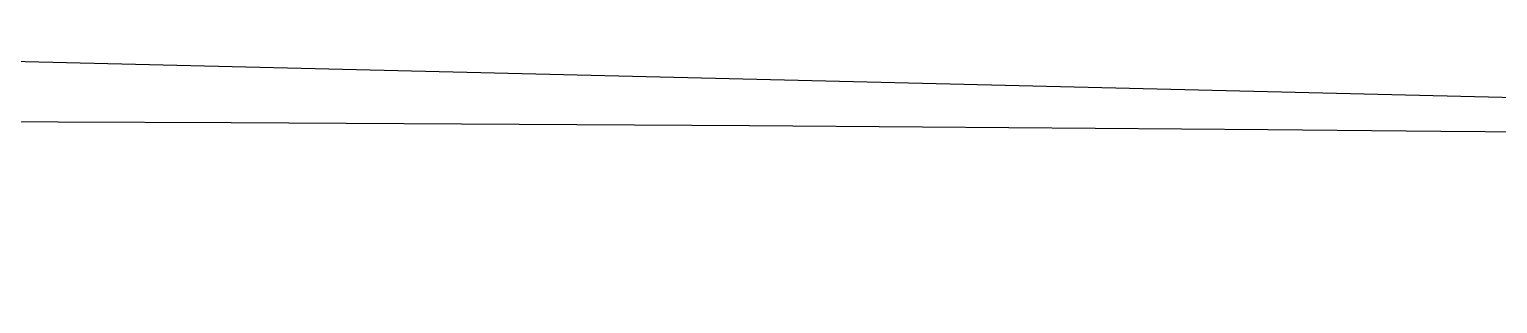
# Model space of a CAD drawing. Extents: x -4 to 1000, y -11 to 13.
# Drawn here: x 78.3 to 163.3, y -2.4 to 13.4 of the extents above; entities that cross this region are included whole.
import ezdxf

# ---------------------------------------------------------------- set-up
doc = ezdxf.new("R2010")
doc.units = 0
doc.header["$MEASUREMENT"] = 0
doc.layers.add('SLICE', color=7, linetype='CONTINUOUS')

msp = doc.modelspace()

# ---------------------------------------------------------------- linework, layer by layer
at = {"layer": 'SLICE'}
for p, q in [((659.89218, -2.42336), (0.00145, 13.44871)), ((69.99982, 8.14652), (79.99973, 8.10411)), ((79.99973, 8.10411), (89.99961, 8.05606)), ((89.99961, 8.05606), (99.99947, 8.00237)), ((99.99947, 8.00237), (109.99929, 7.94305)), ((109.99929, 7.94305), (119.99908, 7.87809)), ((119.99908, 7.87809), (129.99883, 7.80752)), ((129.99883, 7.80752), (139.99854, 7.73132)), ((139.99854, 7.73132), (149.9982, 7.6495)), ((149.9982, 7.6495), (159.99782, 7.56207)), ((159.99782, 7.56207), (169.99739, 7.46902))]:
    msp.add_line(p, q, dxfattribs=at)

doc.saveas('drawing.dxf')
